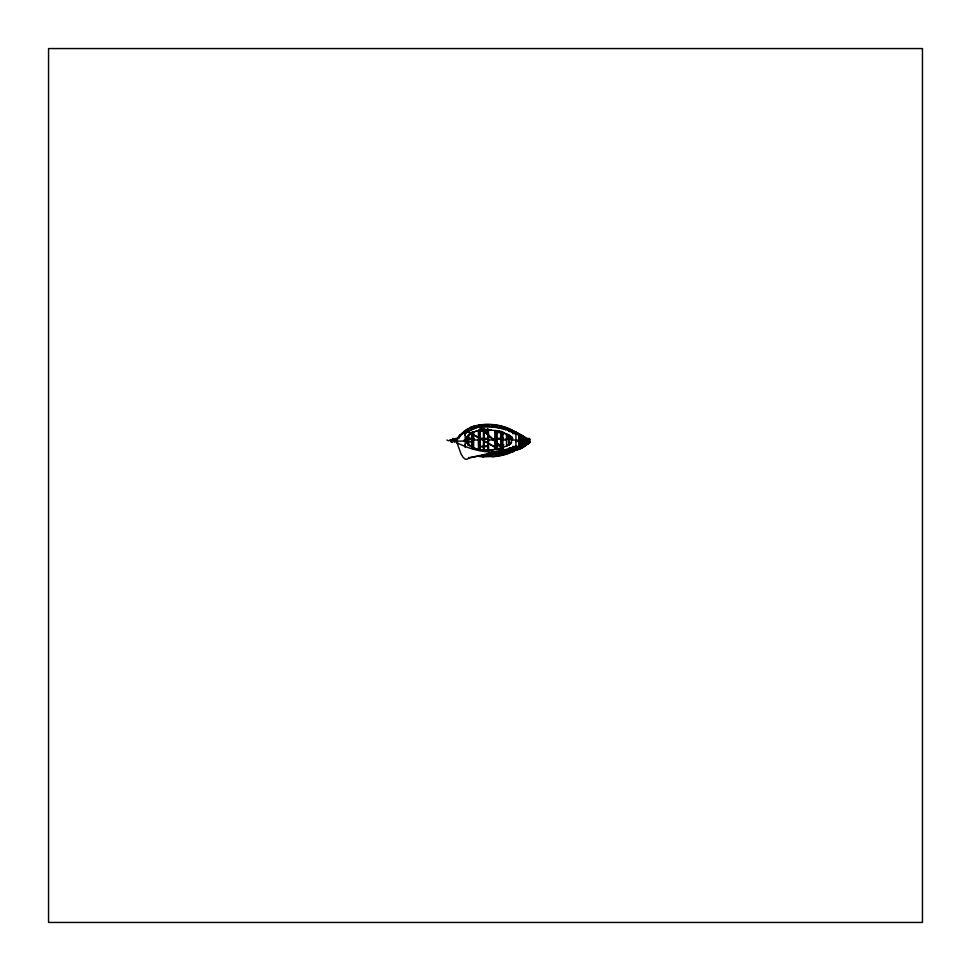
<?xml version="1.0" encoding="UTF-8"?>
<svg xmlns="http://www.w3.org/2000/svg" width="971" height="971" viewBox="0 0 971 971"><rect width="100%" height="100%" fill="white"/><g stroke="black" fill="none" stroke-linecap="round" stroke-linejoin="round"><path stroke-width="1.46" d="M515.917 449.342L515.953 448.723L509.374 451.236M523.842 436.938L528.236 441.417L529.207 441.417L529.025 442.812L529.79 439.293A7.877 1.372 0 0 0 529.304 438.625A4.746 0.825 0 0 0 528.892 438.491M511.329 449.257L512.154 449.355L512.154 448.396L511.353 448.299L510.722 449.779M511.292 449.585L505.685 451.867M515.953 448.723L515.892 449.998L512.724 451.976M483.704 454.78L485.306 455.29L483.534 455.435L485.306 455.29M516.754 441.344L528.212 441.914L528.819 439.293A4.746 0.825 0 0 1 529.304 439.39M528.212 442.291L529.037 442.776L528.078 442.776L528.212 441.538L529.159 441.574M527.569 440.785L528.018 442.8M508.695 445.264L511.025 443.055M493.887 452.34L491.714 452.996L492.346 452.28M492.904 452.146L491.896 452.947M491.69 453.53L494.445 453.093M493.729 453.688L494.093 452.632M498.912 450.932L498.305 452.268M499.616 451.114L500.186 451.831L499.434 452.522M500.235 452.195L500.235 451.345M498.147 452.134L500.247 452.231L500.368 451.272M502.626 451.054L503.221 449.864L505.211 450.617M502.298 450.568L502.99 450.957L503.755 449.767M505.211 450.095C503.306 451.624 505.818 450.41 502.917 449.876M509.107 448.905L508.719 449.027M509.993 448.602L510.418 449.719M511.11 449.634L511.195 448.76M528.273 443.965L526.828 443.735L528.576 443.638L528.078 443.152L528.382 444.002M505.503 451.6L506.304 451.284L505.988 452.073M492.091 452.437L494.275 453.554M493.414 453.724L493.705 452.389M498.184 451.078C500.223 450.374 497.516 451.418 498.815 452.098M498.439 452.486L499.859 452.28L499.822 451.406M504.301 451.297L503.027 451.297M524.316 445.422L527.993 441.854L528.078 442.776M519.534 449.185L515.892 450.301L515.941 432.204L524.316 436.78M502.043 452.413L503.294 452.085L467.816 431.549L476.336 427.628L476.336 426.305M498.172 451.588L498.487 452.219M498.536 451.491L497.82 451.649M499.992 451.916L500.902 451.685M500.538 451.77L499.519 451.224L500.745 451.175M510.746 449.27L511.292 448.614M457.657 443.832L455.933 440.652L460.06 434.741M492.977 453.93L494.13 453.506M503.913 451.442L503.209 451.248M509.993 449.961L510.904 449.731L509.836 449.634M498.888 450.993L499.701 451.175M499.361 450.738L500.356 450.945M503.391 449.852L504.641 449.901M503.84 449.658L502.48 450.046M509.18 448.359L509.909 448.177M520.335 444.184L523.151 444.317L518.781 444.123L518.781 444.779L522.714 444.924C523.66 442.873 523.503 438.37 523.952 443.662M458.324 438.637L459.938 436.61M455.933 440.652L460.06 435.494L467.452 429.789M455.63 440.361L458.433 437.217M452.935 440.385C455.229 440.458 452.389 441.235 453.141 441.077M453.141 440.628L456.321 441.028L456.321 441.781L454.513 441.841L452.656 439.305L453.821 441.21M501.182 452.607L503.731 451.733L502.614 452.243M501.449 452.972L503.694 452.183L502.808 452.195M503.172 451.891L467.913 431.355L464.393 434.013M452.195 439.475C453.493 438.091 451.551 440.3 452.656 440.069M504.835 449.852L503.913 450.083M510.066 448.663L511.147 448.699M508.998 448.396L510.904 448.371M464.563 434.911L465.194 434.304M524.826 444.5L527.459 442.133L524.826 438.71M526.039 444.148L528.916 441.866M515.892 441.356L519.534 441.502M463.798 431.986L455.715 440.433L455.715 439.681M466.82 436.999L470.656 433.77L476.021 431.1M462.232 433.369L463.798 432.022M470.656 433.576C464.975 435.603 464.975 444.293 470.656 446.32M527.569 442.873L521.002 447.413L515.892 448.966M529.972 442.181L521.002 448.505M478.788 426.718L501.546 447.437M478.788 426.585L502.043 447.364M465.194 433.442L472.428 429.036L480.026 426.718M511.438 442.946L506.559 445.823M515.892 449.743C508.95 454.404 500.356 456.236 492.103 456.746M467.452 429.024L460.06 434.899L456.054 440.773L454.841 439.572A11.397 1.978 0 0 1 454.841 438.892M463.798 431.525L471.19 427.058L475.183 425.844M513.975 446.963L515.953 445.762M506.049 452.013L506.279 451.26M520.444 443.152L523.151 441.769M471.651 432.993L473.63 431.852L473.63 447.983C482.903 452.146 493.547 450.228 502.893 447.4M521.002 445.98L521.84 445.495L518.781 445.373M521.378 447.534L523.842 446.126M521.84 445.458L518.781 445.325L518.781 445.98L521.439 445.677M508.573 448.99L509.107 448.432M467.452 429.461L470.146 428.005M502.638 452.025L502.189 452.62M506.559 446.017L511.438 443.14L511.438 436.756L509.811 435.651M518.927 448.869L516.026 450.143M455.533 439.475L458.992 437.8L452.656 439.305M514.994 448.723L504.617 452.802M518.781 447.073L519.534 446.781M519.534 449.379L524.316 446.709L529.972 442.375L529.972 441.429M519.024 443.917L518.781 442.922L524.097 443.177L518.781 443.516M491.52 449.852L499.47 448.833L506.559 445.956L506.559 433.879L507.894 434.583M505.418 451.479L508.573 450.119M471.833 432.86L474.066 431.913M474.37 426.912L475.535 426.888M476.021 431.173L476.846 430.784M491.69 452.583L492.819 452.255M510.795 448.481L508.561 448.566M499.519 452.413L500.599 452.098M511.147 449.537L510.176 449.913M512.275 450.86L509.374 451.891L509.374 450.653M504.896 453.105L507.493 452.195M474.176 426.475L479.14 425.31L471.19 427.446M505.418 452.389L508.573 451.357M508.938 453.166L496.424 456.273L483.23 456.868M471.19 427.228C485.816 421.875 504.01 424.169 516.475 432.92M471.19 427.823L473.848 427.009M501.449 453.7L504.617 452.644M512.13 448.311L519.825 446.175M497.128 454.537L501.449 453.542M510.952 448.153L527.362 443.735L515.953 448.493L505.648 450.957M501.17 451.066L506.704 449.694M499.822 450.932L509.338 448.566M523.952 441.574L525.044 441.307M479.407 427.034L487.806 426.427L500.648 428.017M476.846 430.857L483.752 429.643L491.52 430.25M479.14 430.396L483.23 429.631M500.648 453.76L496.327 454.671M451.551 440.494L452.595 441.502M450.653 440.749L452.195 441.271L451.442 441.271M483.412 426.087L484.213 426.014M483.679 455.314L485.282 454.756M498.305 454.901L500.648 454.513M501.182 447.182L502.189 447.012L502.662 447.558L501.182 447.692L502.493 448.177L502.189 447.012M501.182 447.692L502.189 447.522M497.128 453.833L500.648 453.251M482.259 429.668L478.424 430.335L478.424 449.5M497.504 454.95L500.842 454.452L498.354 454.695M490.513 449.804L483.752 450.265L478.424 449.367M499.47 448.626L494.822 449.33L494.822 430.371M488.607 454.901L492.103 454.367M488 454.076L488.607 455.751L492.103 455.533M451.661 440.955L450.301 439.887L452.595 440.895M483.279 429.51L487.478 429.437M479.14 425.031C491.642 423.659 505.199 425.468 515.892 432.386L515.953 433.77L508.573 430.505M501.182 452.049L502.177 451.988M487.721 455.763L492.103 455.302M487.721 455.872L492.103 455.423M494.045 454.185L496.327 453.955M496.327 454.513L483.412 455.217M488 455.108L492.904 454.562M502.82 451.394C487.078 453.627 471.069 449.986 457.038 442.776L461.091 454.1L463.155 457.426L465.206 459.149L467.257 459.247L469.272 457.742A665.099 115.488 0 0 0 498.426 451.26M487.721 445.823L479.14 446.442L479.14 447.073L487.721 446.442M489.178 456.018L492.103 455.836M496.424 445.288L503.9 444.9M494.822 446.017L503.354 445.555M450.301 440.094L451.673 440.021M450.301 440.64C454.234 440.555 447.716 440.021 451.673 441.538M506.801 444.803L508.938 444.754L508.938 445.434M506.595 445.458L507.833 445.446M464.393 440.943L465.194 440.931M456.054 441.15L465.194 441.089M453.008 439.305L452.729 440.166M483.23 424.764L487.721 424.764M487.806 426.014L488.607 426.111M520.335 437.836L519.534 437.642M467.452 438.37L473.848 438.37M479.14 438.37L487.721 438.37M496.424 438.37L503.548 438.37M506.243 438.37L512.724 438.37M468.775 438.807L471.627 438.807M472.428 438.807L474.503 438.807M480.208 438.807L483.412 438.807M484.213 438.807L487.806 438.807M494.045 438.807L496.327 438.807M497.128 438.807L500.648 438.807M501.449 438.807L503.561 438.807M506.461 438.807L508.573 438.807M509.374 438.807L512.275 438.807M467.973 438.953L468.775 438.953M471.627 438.953L472.428 438.953M479.407 438.953L480.208 438.953M483.412 438.953L484.213 438.953M487.806 438.953L488.607 438.953M496.327 438.953L497.128 438.953M500.648 438.953L501.449 438.953M508.573 438.953L509.374 438.953M467.452 439.123L473.848 439.123M479.14 439.123L487.721 439.123M496.424 439.123L503.548 439.123M506.243 439.123L512.724 439.123M464.041 440.045L466.82 440.045M473.63 439.984L478.424 439.984M488.486 439.984L494.822 439.984M502.893 439.984L506.559 439.984M511.438 440.045L524.097 440.166L520.335 439.378M518.781 442.315L525.02 441.987L519.886 442.436L519.534 445.543M522.714 444.888L518.781 444.718M527.532 439.353L529.219 439.353L529.146 438.576L526.731 438.54M529.207 441.805L529.972 441.805M528.078 442.011L529.11 442.036M484.116 429.643L488.012 429.74M527.459 441.756L520.335 441.477M454.513 441.004L454.513 441.841M518.781 436.307L519.534 436.392M518.781 436.914L521.84 437.678L518.781 437.508L519.534 436.986M518.781 438.115L523.175 438.916L518.781 438.71L519.534 438.188M518.781 439.317L524.097 440.179L518.781 439.912L519.534 439.402M518.781 441.113L525.02 441.417L520.335 441.174M518.781 445.92L520.857 446.065M515.892 432.52L523.308 436.028M515.892 433.758L521.002 435.761L527.569 440.846M518.781 437.557L519.534 437.593M518.781 438.771L519.534 438.795M518.781 439.972L519.534 439.997M518.781 440.567L519.534 440.603M519.534 441.198L518.781 440.518L525.02 441.392L520.335 440.579M518.781 441.769L519.534 441.805M519.534 442.4L518.781 441.72L525.02 442.023L520.335 441.781M518.781 442.97L519.534 443.007M518.781 444.172L519.534 444.208M529.159 441.951L529.972 441.987M450.702 440.785L450.301 440.433M451.479 441.295L452.595 441.332L451.673 440.421M520.335 437.569L521.84 437.642L520.857 436.999L523.151 438.322M520.335 438.164L523.175 438.941L520.335 438.771M452.911 439.038L452.535 438.771A4.43 0.765 0 0 1 453.36 438.419M520.335 442.982L524.097 443.164L520.335 443.577M487.721 431.355L479.14 430.93L487.721 431.937M494.822 431.804L503.354 432.398M496.424 432.483L503.9 433.017M492.103 425.298L495.004 425.553M503.33 432.981L501.291 432.811L503.706 434.207M492.103 425.492L494.992 425.759M492.904 426.67L480.208 426.694L480.208 425.565M493.717 425.432L496.424 425.686M494.045 426.791L505.418 429.522M492.904 426.718L492.103 425.723M512.166 437.12L506.522 435.651M479.14 456.406L483.23 457.025M505.054 433.43L497.152 430.723L497.128 443.601M488.486 429.728L499.47 431.27M499.664 426.245L501.91 426.791M499.337 426.621L500.502 426.815M500.951 432.253L495.441 430.481M498.584 430.918L499.47 431.075M525.712 438.856L527.981 439.475M504.617 429.243L500.648 427.641M503.257 427.216L504.896 427.738M492.236 452.45L491.544 452.535M505.418 429.364L512.275 432.192M506.037 428.187L510.261 429.862M476.846 449.185L470.656 446.126L466.82 442.897M516.475 433.831L523.308 437.314M508.938 429.328L515.892 432.301M448.602 440.81L446.951 440.033M501.825 447.388L479.419 426.621M502.893 432.435L511.438 436.95M512.724 430.966L516.026 432.665L515.37 432.471M513.222 431.233L516.475 433.005M513.064 432.411L515.953 433.928M518.781 435.809L519.534 436.222M510.115 430.784L512.275 431.986M516.475 432.35L520.153 434.535M519.534 434.656L516.754 433.442M515.953 434.34L513.064 432.532M504.35 450.046L504.847 450.702M526.306 439.329L528.43 440.713M450.301 439.887L451.673 440.785L451.673 442.388L452.595 442.388L451.673 439.839M524.316 436.586L529.972 441.611M502.614 448.165L503.476 448.954M464.563 445.191L465.194 445.786M515.917 433.224L515.953 433.77M527.933 439.681L527.933 440.421M520.335 436.416L519.886 437.666L519.534 435.918M520.335 442.436L520.335 444.39M513.064 431.391L513.064 433.879L512.275 431.512M513.064 448.214L513.064 446.223L512.275 448.177M513.064 449.172L513.064 450.52M512.275 449.282L512.275 449.974M509.374 430.396L509.374 431.646L508.573 429.473M509.374 435.093L509.374 445.228M508.573 434.498L508.573 445.204M508.573 449.889L508.573 452.183M505.418 428.466L505.418 429.704L504.617 428.272M505.418 450.398L505.418 453.178M502.893 432.301L502.893 447.534M501.449 431.379L501.449 449.003M501.449 454.294L501.449 451.928L500.648 452.219L500.648 453.87M500.648 431.173L500.648 449.476M497.128 426.949L496.327 426.815M497.128 444.572L497.128 449.512M497.128 452.887L497.128 455.096M496.327 430.554L496.327 450.071M496.327 453.02L496.327 455.229M488.607 425.516L488.607 426.318M488.486 429.595L488.607 451.078M488.607 451.758L488.607 453.287M487.806 425.444L487.806 426.269M487.806 428.345L487.806 451.054M484.213 425.444L484.213 426.269M484.213 428.903L484.213 451.551M483.412 425.444L483.412 426.318M483.412 429.085L483.412 450.993M480.208 429.583L480.208 450.532M479.407 429.801L479.407 450.143M472.428 428.563L471.627 428.964M472.428 431.767L472.428 448.602M471.627 432.435L471.627 447.57M470.195 441.332L470.195 442.084M468.775 429.583L467.973 431.877L467.973 430.007M468.775 434.304L468.775 445.483M467.973 435.457L467.973 445.252M465.194 432.35L465.194 447.461M456.698 440.652L456.698 441.392M453.566 440.203L453.566 440.968M451.042 441.332L451.042 442.084M526.488 438.977A4.479 0.777 0 0 1 527.811 439.305M502.019 451.236A338.442 58.77 0 0 1 468.835 457.887M529.668 439.596A7.877 1.372 0 0 1 529.79 440.045M527.253 439.305A4.637 0.801 0 0 1 528.054 439.45M526.258 438.431A4.637 0.801 0 0 1 528.819 439.293M468.605 457.535L469.078 458.251L468.605 457.535M490.416 452.862L491.192 453.93L490.416 452.862M922.45 48.55L48.55 48.55L48.55 922.45L922.45 922.45L922.45 48.55M519.873 446.563L518.781 446.526L519.873 446.563"/></g></svg>
